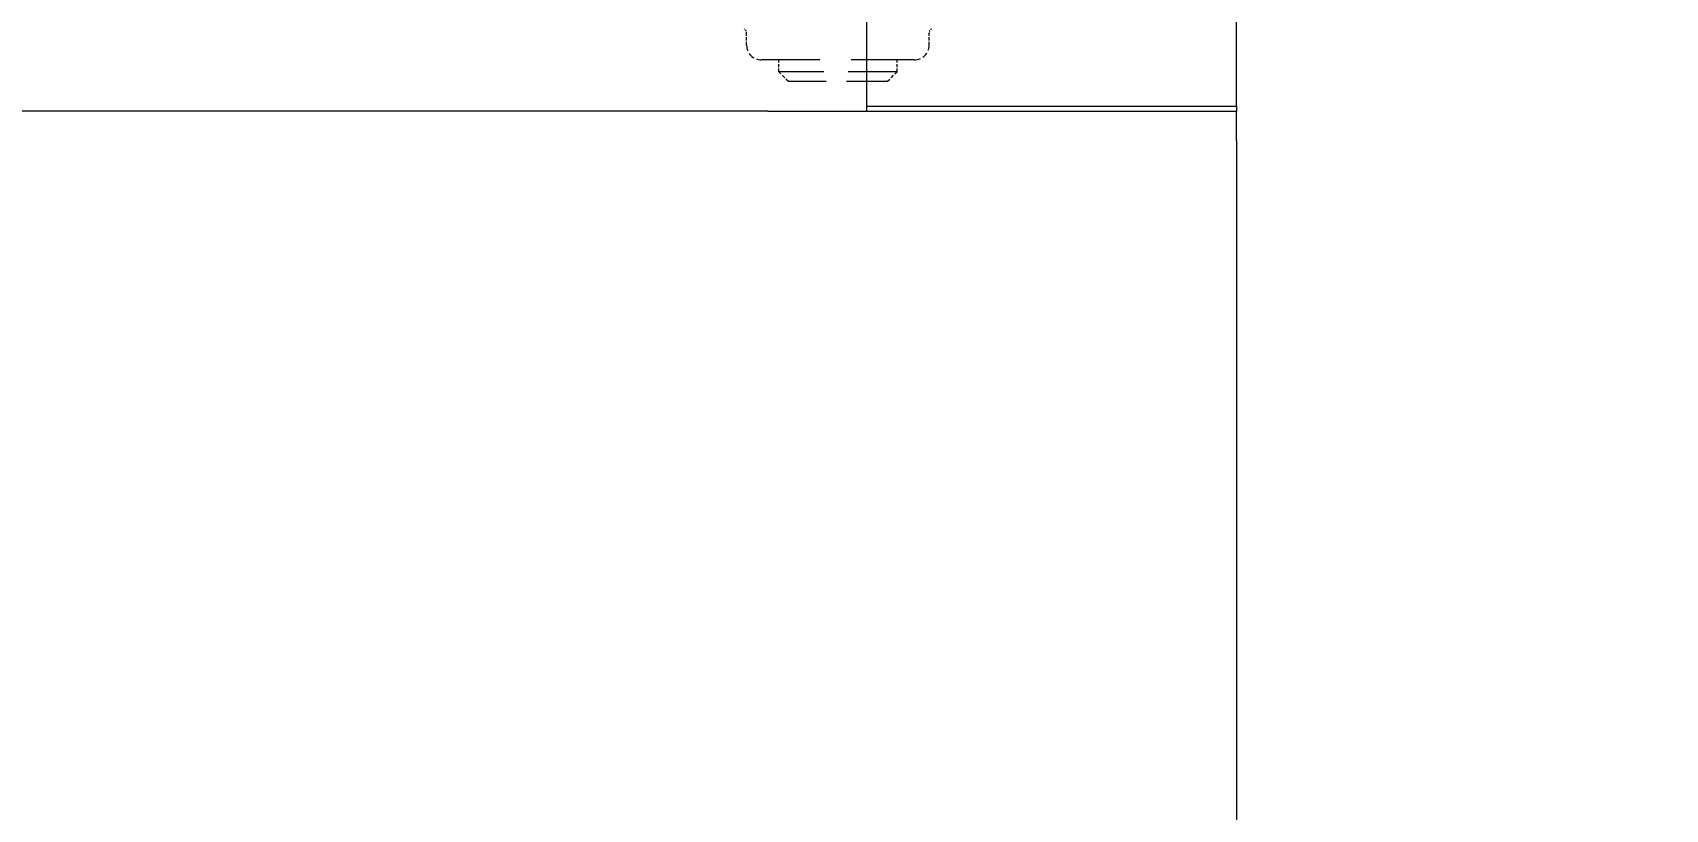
# Model space of a CAD drawing. Header units: millimetres. Extents: x 36 to 2484, y 36 to 1746.
# Drawn here: x 1437.1 to 1602.6, y 1115.9 to 1194.6 of the extents above; entities that cross this region are included whole.
import ezdxf

# ---------------------------------------------------------------- set-up
doc = ezdxf.new("R2010")
doc.units = ezdxf.units.MM
doc.header["$LTSCALE"] = 6
doc.linetypes.add('HIDDEN', pattern=[9.525, 6.35, -3.175])
doc.layers.add('가는실선_A4', color=7, linetype='Continuous', lineweight=5)
doc.layers.add('굵은실선_A3', color=7, linetype='Continuous', lineweight=18)
doc.layers.add('가는파선_A3', color=7, linetype='HIDDEN', lineweight=13, true_color=0x008000)
doc.styles.add('치수문자_A3(2.5)', font='')
doc.styles.get('치수문자_A3(2.5)').set_extended_font_data('GulimChe')
doc.dimstyles.new('치수_A3(2.5)', dxfattribs={"dimscale": 6, "dimtxt": 2.5, "dimasz": 2.5, "dimexe": 1.5, "dimexo": 1, "dimgap": 0.5, "dimtad": 1, "dimtoh": 1, "dimdec": 1, "dimrnd": 1e-08, "dimdsep": 46, "dimtxsty": '치수문자_A3(2.5)', "dimcen": 0.09, "dimdle": 10, "dimclrd": 8, "dimclre": 8, "dimclrt": 7, "dimadec": 1, "dimazin": 2, "dimtfac": 0.8, "dimtmove": 0, "dimatfit": 3, "dimfxl": 1, "dimtolj": 1, "dimtzin": 0, "dimlwd": -1, "dimlwe": -1, "dimarcsym": 0})

# ---------------------------------------------------------------- blocks, each defined once
blk = doc.blocks.new('*D25')
at = {"layer": 'Defpoints', "color": 0, "transparency": 16777216}
for p in [(1559.17, 1344.63), (1559.17, 869.63), (1662.12, 869.63)]:
    blk.add_point(p, dxfattribs=at)
at = {"layer": '가는실선_A4', "color": 8, "transparency": 16777216}
for p, q in [((1565.17, 1344.63), (1671.12, 1344.63)), ((1662.12, 1329.63), (1662.12, 884.63)), ((1565.17, 869.63), (1671.12, 869.63))]:
    blk.add_line(p, q, dxfattribs=at)
for points in [[(1659.62, 1329.63), (1664.62, 1329.63), (1662.12, 1344.63)], [(1659.62, 884.63), (1664.62, 884.63), (1662.12, 869.63)]]:
    blk.add_solid(points, dxfattribs=at)
at = {"layer": '가는실선_A4', "color": 7, "transparency": 16777216, "insert": (1651.42, 1107.13), "char_height": 15, "attachment_point": 5, "rotation": 90, "style": '치수문자_A3(2.5)'}
blk.add_mtext('\\A1;475', dxfattribs=at)

msp = doc.modelspace()

# ---------------------------------------------------------------- linework, layer by layer
at = {"layer": '가는파선_A3', "ltscale": 0.008245}
for p, q in [((1509.513, 1193.327), (1509.513, 1194.539)), ((1528.013, 1193.327), (1528.013, 1194.539))]:
    msp.add_line(p, q, dxfattribs=at)
at = {"layer": '가는파선_A3', "ltscale": 0.167626}
msp.add_line((1526.513, 1191.827), (1511.013, 1191.827), dxfattribs=at)
at = {"layer": '가는파선_A3', "ltscale": 0.008167}
for p, q in [((1512.763, 1190.627), (1512.763, 1191.827)), ((1524.763, 1190.627), (1524.763, 1191.827))]:
    msp.add_line(p, q, dxfattribs=at)
at = {"layer": '가는파선_A3', "ltscale": 0.129753}
msp.add_line((1524.763, 1190.627), (1512.763, 1190.627), dxfattribs=at)
at = {"layer": '가는파선_A3', "ltscale": 0.009642}
for p, q in [((1513.763, 1189.627), (1512.763, 1190.627)), ((1523.763, 1189.627), (1524.763, 1190.627))]:
    msp.add_line(p, q, dxfattribs=at)
at = {"layer": '가는파선_A3', "ltscale": 0.108111}
msp.add_line((1523.763, 1189.627), (1513.763, 1189.627), dxfattribs=at)
at = {"layer": '가는파선_A3', "ltscale": 0.003507}
for centre, start, end in [((1509.013, 1194.539), 0, 60), ((1528.513, 1194.539), 120, 180)]:
    msp.add_arc(centre, 0.5, start, end, dxfattribs=at)
at = {"layer": '가는파선_A3', "ltscale": 0.016132}
for centre, start, end in [((1511.013, 1193.327), 180, 270), ((1526.513, 1193.327), 270, 0)]:
    msp.add_arc(centre, 1.5, start, end, dxfattribs=at)
at = {"layer": '굵은실선_A3'}
for p, q in [((1559.168, 1187.127), (1559.168, 1344.627)), ((1521.668, 1227.127), (1521.668, 1187.127)), ((1521.668, 1187.127), (1559.168, 1187.127)), ((1521.668, 1187.127), (1521.668, 1186.627)), ((1559.168, 1187.127), (1559.168, 1186.627)), ((1511.668, 1186.627), (1406.668, 1186.627)), ((1511.668, 1186.627), (1521.668, 1186.627)), ((1521.668, 1186.627), (1559.168, 1186.627)), ((1559.168, 1183.627), (1559.168, 1186.627)), ((1559.168, 1183.627), (1559.168, 1030.627))]:
    msp.add_line(p, q, dxfattribs=at)

# ---------------------------------------------------------------- dimensions: what is measured, and where the dimension line sits
at = {"layer": '가는실선_A4', "color": 8, "true_color": 0x808080}
dim = msp.add_linear_dim(base=(1662.118, 869.627), p1=(1559.168, 1344.627), p2=(1559.168, 869.627), angle=90, dimstyle='치수_A3(2.5)', override={"dimgap": 0.5, "dimtoh": 0, "dimdec": 1, "dimtol": 0, "dimlim": 0, "dimtp": 0, "dimtm": 0, "dimtdec": 2, "dimtofl": 0, "dimatfit": 1}, dxfattribs=at)
dim.commit()
dim.dimension.update_dxf_attribs({"geometry": '*D25', "text_midpoint": (1662.118, 1107.127), "dimtype": 160})

doc.saveas('drawing.dxf')
